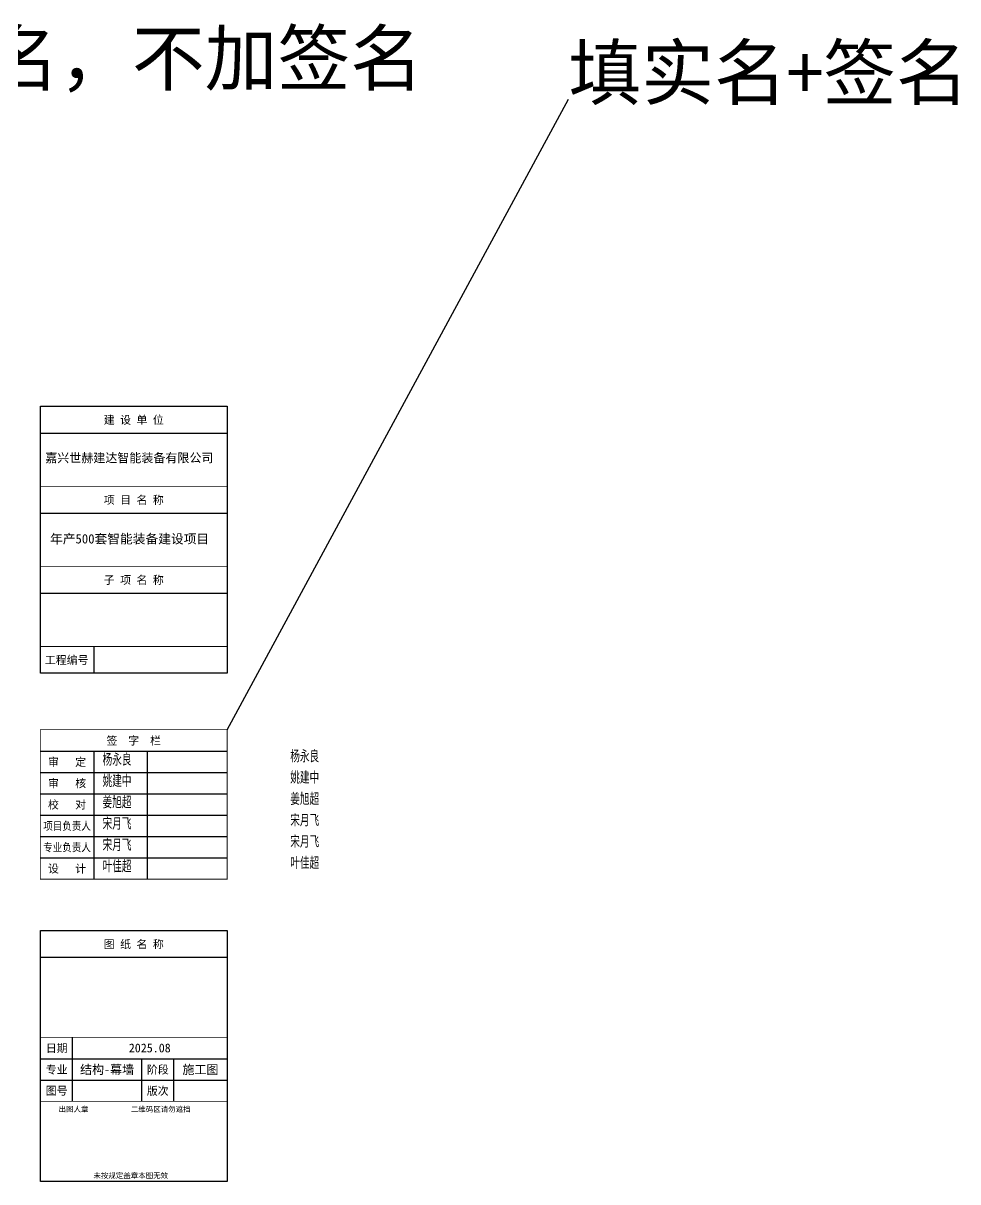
# Model space of a CAD drawing. Extents: x -91868 to -28956, y -158945 to -114385.
# Drawn here: x -63982 to -28956, y -157813 to -114385 of the extents above; entities that cross this region are included whole.
import ezdxf
from ezdxf.enums import TextEntityAlignment as Align

# ---------------------------------------------------------------- set-up
doc = ezdxf.new("R2010")
doc.units = 0
doc.layers.add('0-cxFrame', color=155, linetype='Continuous')
doc.layers.add('qianming', color=155, linetype='Continuous')
doc.styles.add('BZHZ', font='bzxw', dxfattribs={"width": 0.8, "bigfont": 'bzhz'})
doc.styles.add('cx_biaoti', font='')
doc.styles.add('cx_tuming', font='simhei.ttf')
doc.styles.add('黑体', font='simhei.ttf', dxfattribs={"height": 12})
doc.styles.get('cx_biaoti').set_extended_font_data('SimSun')

# ---------------------------------------------------------------- blocks, each defined once
blk = doc.blocks.new('zjcx_lan_qianzi(Dragon)')
for p, q in [((-7000, 4800), (0, 4800)), ((-5000, 4800), (-5000, 0)), ((-3000, 4800), (-3000, 0)), ((-7000, 4000), (0, 4000)), ((-7000, 3200), (0, 3200)), ((-7000, 2400), (0, 2400)), ((-7000, 1600), (0, 1600)), ((-7000, 800), (0, 800))]:
    blk.add_line(p, q)
at = {"const_width": 30}
blk.add_lwpolyline([(-7000, 5600), (0, 5600)], dxfattribs=at)
blk.add_lwpolyline([(-7000, 5600), (0, 5600), (0, 0), (-7000, 0)], close=True, dxfattribs=at)
at = {"style": 'cx_biaoti'}
for s, p in [('签  字  栏', (-3500, 5200)), ('审   定', (-6000, 4400)), ('审   核', (-6000, 3600)), ('校   对', (-6000, 2800)), ('设   计', (-6000, 400))]:
    blk.add_text(s, height=300, dxfattribs=at).set_placement(p, align=Align.MIDDLE)
at = {"style": 'cx_biaoti', "width": 0.85}
for s, p in [('项目负责人', (-6000, 2000)), ('专业负责人', (-6000, 1200))]:
    blk.add_text(s, height=300, dxfattribs=at).set_placement(p, align=Align.MIDDLE)
blk = doc.blocks.new('T-签字(Dragon)')
at = {"layer": '0-cxFrame'}
blk.add_blockref('zjcx_lan_qianzi(Dragon)', (0, 0), dxfattribs=at)
at = {"layer": 'qianming', "style": 'BZHZ', "width": 0.8}
for s, p in [('杨永良', (-4126, 4500)), ('姚建中', (-4126, 3700)), ('姜旭超', (-4126, 2900)), ('宋月飞', (-4126, 2100)), ('宋月飞', (-4126, 1300)), ('叶佳超', (-4126, 500))]:
    blk.add_text(s, height=450, dxfattribs=at).set_placement(p, align=Align.MIDDLE)
blk = doc.blocks.new('zjcx_lan_tuming(Dragon)')
for p, q in [((-7000, 8400), (0, 8400)), ((-5800, 3000), (-5800, 5400)), ((-7000, 4600), (0, 4600)), ((-3200, 3000), (-3200, 4600)), ((-2000, 3000), (-2000, 4600)), ((-7000, 3800), (0, 3800))]:
    blk.add_line(p, q)
at = {"const_width": 30}
for points in [[(-7000, 9400), (0, 9400)], [(-7000, 5400), (0, 5400)], [(-7000, 3000), (0, 3000)], [(-7000, 0), (0, 0)]]:
    blk.add_lwpolyline(points, dxfattribs=at)
blk.add_lwpolyline([(-7000, 9400), (0, 9400), (0, 0), (-7000, 0)], close=True)
at = {"style": 'cx_biaoti'}
for s, p in [('图 纸 名 称', (-3500, 8900)), ('日期', (-6388, 5000)), ('专业', (-6388, 4200)), ('阶段', (-2600, 4200)), ('图号', (-6388, 3400)), ('版次', (-2600, 3400))]:
    blk.add_text(s, height=300, dxfattribs=at).set_placement(p, align=Align.MIDDLE)
for s, p in [('出图人章', (-6316, 2607)), ('二维码区请勿遮挡', (-3609, 2607)), ('未按规定盖章本图无效', (-5013, 120))]:
    blk.add_text(s, height=200, dxfattribs=at).set_placement(p)
blk = doc.blocks.new('T-图签(Dragon)')
blk.add_blockref('zjcx_lan_tuming(Dragon)', (0, 0))
at = {"color": 3, "style": 'cx_biaoti'}
for s, p in [('2025.08', (-2900, 5000)), ('结构-幕墙', (-4500, 4200)), ('施工图', (-1000, 4200))]:
    blk.add_text(s, height=330, dxfattribs=at).set_placement(p, align=Align.MIDDLE)
blk = doc.blocks.new('zjcx_lan_xiangmu(Dragon)')
for p, q in [((-7000, 9000), (0, 9000)), ((-7000, 6000), (0, 6000)), ((-7000, 3000), (0, 3000)), ((-5000, 1000), (-5000, 0))]:
    blk.add_line(p, q)
at = {"const_width": 30}
for points in [[(-7000, 10000), (0, 10000)], [(-7000, 7000), (0, 7000)], [(-7000, 7000), (0, 7000)], [(-7000, 4000), (0, 4000)], [(-7000, 4000), (0, 4000)], [(-7000, 1000), (0, 1000)], [(-7000, 0), (0, 0)]]:
    blk.add_lwpolyline(points, dxfattribs=at)
blk.add_lwpolyline([(-7000, 10000), (0, 10000), (0, 0), (-7000, 0)], close=True)
at = {"style": 'cx_biaoti'}
for s, p in [('建 设 单 位', (-3500, 9500)), ('项 目 名 称', (-3500, 6500)), ('子 项 名 称', (-3500, 3500)), ('工程编号', (-6013, 500))]:
    blk.add_text(s, height=300, dxfattribs=at).set_placement(p, align=Align.MIDDLE)
blk = doc.blocks.new('T-项目(Dragon)')
blk.add_blockref('zjcx_lan_xiangmu(Dragon)', (0, 0))
at = {"color": 3, "style": 'cx_tuming'}
for s, height, p in [('嘉兴世赫建达智能装备有限公司', 330, (-6816, 7901)), ('年产500套智能装备建设项目 ', 350, (-6638, 4859))]:
    blk.add_text(s, height=height, dxfattribs=at).set_placement(p)

msp = doc.modelspace()

# ---------------------------------------------------------------- linework, layer by layer
msp.add_line((-56338, -140867), (-43545, -117237))

# ---------------------------------------------------------------- block references
at = {"layer": '0-cxFrame'}
for name, p in [('T-项目(Dragon)', (-56338, -138746)), ('T-签字(Dragon)', (-56338, -146467)), ('T-图签(Dragon)', (-56338, -157798))]:
    msp.add_blockref(name, p, dxfattribs=at)

# ---------------------------------------------------------------- texts
at = {"style": '黑体'}
for s, p in [('只填实名，不加签名', (-73549, -116696)), ('填实名+签名', (-43545, -117237))]:
    msp.add_text(s, height=2000, dxfattribs=at).set_placement(p)
at = {"layer": 'qianming', "style": 'BZHZ', "width": 0.8}
for s, p in [('杨永良', (-53431, -141841)), ('姚建中', (-53431, -142641)), ('姜旭超', (-53431, -143441)), ('宋月飞', (-53431, -144241)), ('宋月飞', (-53431, -145041)), ('叶佳超', (-53431, -145841))]:
    msp.add_text(s, height=450, dxfattribs=at).set_placement(p, align=Align.MIDDLE)

doc.saveas('drawing.dxf')
